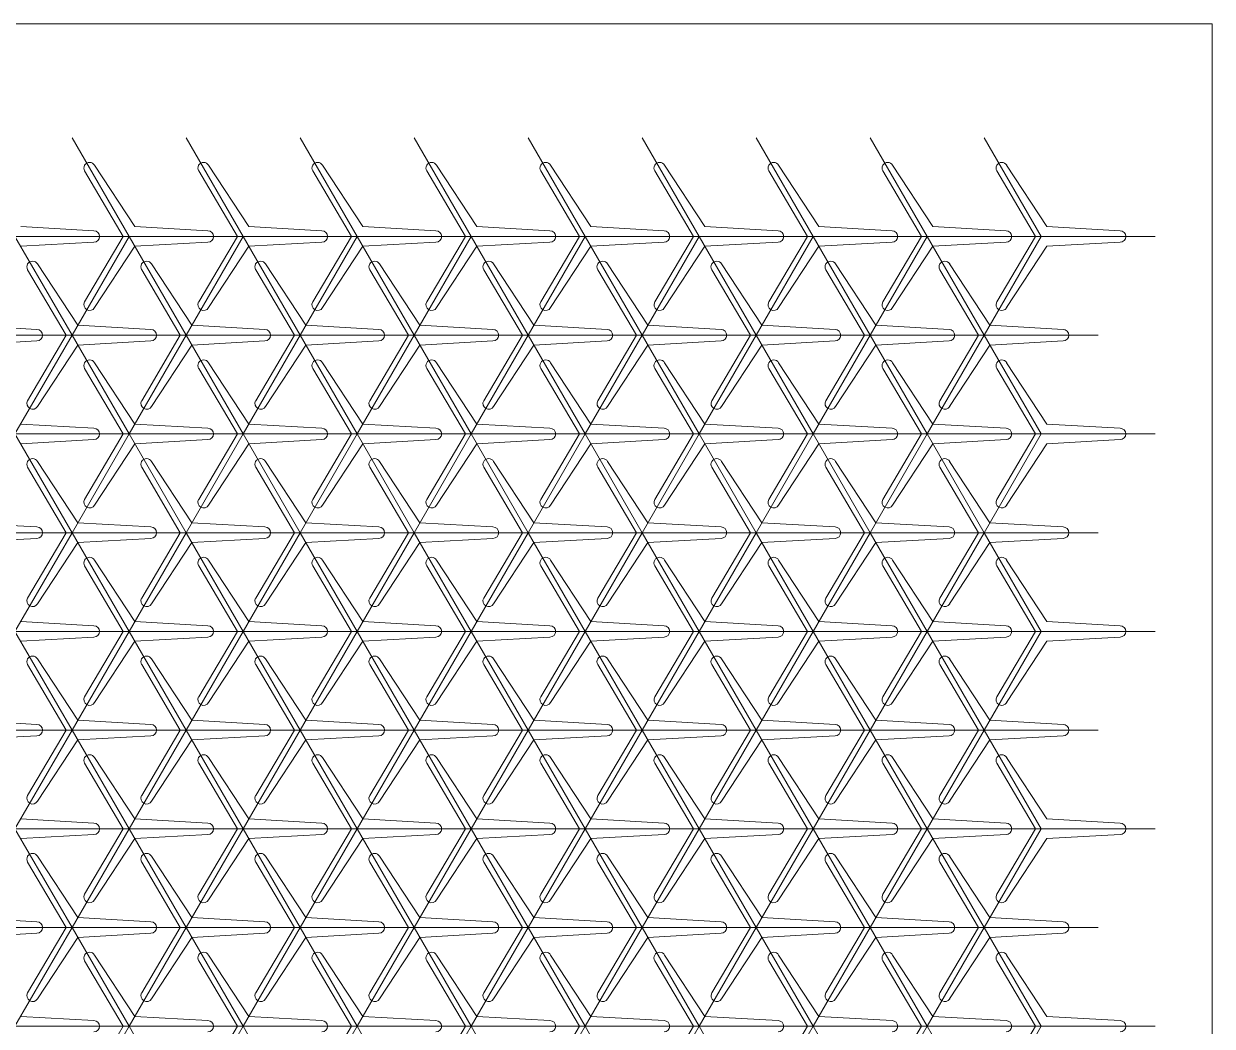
# Model space of a CAD drawing. Header units: metres. Extents: x 0 to 205, y 0 to 185.
# Drawn here: x 100.8 to 205, y 96.6 to 184.5 of the extents above; entities that cross this region are included whole.
import ezdxf

# ---------------------------------------------------------------- set-up
doc = ezdxf.new("R2010")
doc.units = ezdxf.units.M
doc.layers.add('TOP', color=1, linetype='Continuous', lineweight=0)

msp = doc.modelspace()

# ---------------------------------------------------------------- linework, layer by layer
at = {"layer": 'TOP'}
for p, q in [((0, 184.54), (205, 184.54)), ((205, 184.54), (205, 0)), ((110, 165.88), (105, 174.54)), ((120, 165.88), (115, 174.54)), ((130, 165.88), (125, 174.54)), ((140, 165.88), (135, 174.54)), ((150, 165.88), (145, 174.54)), ((160, 165.88), (155, 174.54)), ((170, 165.88), (165, 174.54)), ((180, 165.88), (175, 174.54)), ((190, 165.88), (185, 174.54)), ((110.5, 166.75), (106.97, 172.13)), ((120.5, 166.75), (116.97, 172.13)), ((130.5, 166.75), (126.97, 172.13)), ((140.5, 166.75), (136.97, 172.13)), ((150.5, 166.75), (146.97, 172.13)), ((160.5, 166.75), (156.97, 172.13)), ((170.5, 166.75), (166.97, 172.13)), ((180.5, 166.75), (176.97, 172.13)), ((190.5, 166.75), (186.97, 172.13)), ((106.11, 171.63), (109.5, 165.88)), ((116.11, 171.63), (119.5, 165.88)), ((126.11, 171.63), (129.5, 165.88)), ((136.11, 171.63), (139.5, 165.88)), ((146.11, 171.63), (149.5, 165.88)), ((156.11, 171.63), (159.5, 165.88)), ((166.11, 171.63), (169.5, 165.88)), ((176.11, 171.63), (179.5, 165.88)), ((186.11, 171.63), (189.5, 165.88)), ((105, 157.22), (100, 165.88)), ((100, 165.88), (110, 165.88)), ((106.92, 166.38), (100.5, 166.75)), ((110, 165.88), (105, 157.22)), ((109.5, 165.88), (106.11, 160.14)), ((115, 157.22), (110, 165.88)), ((110, 165.88), (120, 165.88)), ((116.92, 166.38), (110.5, 166.75)), ((120, 165.88), (115, 157.22)), ((119.5, 165.88), (116.11, 160.14)), ((125, 157.22), (120, 165.88)), ((120, 165.88), (130, 165.88)), ((126.92, 166.38), (120.5, 166.75)), ((130, 165.88), (125, 157.22)), ((129.5, 165.88), (126.11, 160.14)), ((135, 157.22), (130, 165.88)), ((130, 165.88), (140, 165.88)), ((136.92, 166.38), (130.5, 166.75)), ((140, 165.88), (135, 157.22)), ((139.5, 165.88), (136.11, 160.14)), ((145, 157.22), (140, 165.88)), ((140, 165.88), (150, 165.88)), ((146.92, 166.38), (140.5, 166.75)), ((150, 165.88), (145, 157.22)), ((149.5, 165.88), (146.11, 160.14)), ((155, 157.22), (150, 165.88)), ((150, 165.88), (160, 165.88)), ((156.92, 166.38), (150.5, 166.75)), ((160, 165.88), (155, 157.22)), ((159.5, 165.88), (156.11, 160.14)), ((165, 157.22), (160, 165.88)), ((160, 165.88), (170, 165.88)), ((166.92, 166.38), (160.5, 166.75)), ((170, 165.88), (165, 157.22)), ((169.5, 165.88), (166.11, 160.14)), ((175, 157.22), (170, 165.88)), ((170, 165.88), (180, 165.88)), ((176.92, 166.38), (170.5, 166.75)), ((180, 165.88), (175, 157.22)), ((179.5, 165.88), (176.11, 160.14)), ((185, 157.22), (180, 165.88)), ((180, 165.88), (190, 165.88)), ((186.92, 166.38), (180.5, 166.75)), ((190, 165.88), (185, 157.22)), ((189.5, 165.88), (186.11, 160.14)), ((190, 165.88), (200, 165.88)), ((196.92, 166.38), (190.5, 166.75)), ((100.5, 165.02), (106.92, 165.38)), ((106.97, 159.64), (110.5, 165.02)), ((110.5, 165.02), (116.92, 165.38)), ((116.97, 159.64), (120.5, 165.02)), ((120.5, 165.02), (126.92, 165.38)), ((126.97, 159.64), (130.5, 165.02)), ((130.5, 165.02), (136.92, 165.38)), ((136.97, 159.64), (140.5, 165.02)), ((140.5, 165.02), (146.92, 165.38)), ((146.97, 159.64), (150.5, 165.02)), ((150.5, 165.02), (156.92, 165.38)), ((156.97, 159.64), (160.5, 165.02)), ((160.5, 165.02), (166.92, 165.38)), ((166.97, 159.64), (170.5, 165.02)), ((170.5, 165.02), (176.92, 165.38)), ((176.97, 159.64), (180.5, 165.02)), ((180.5, 165.02), (186.92, 165.38)), ((186.97, 159.64), (190.5, 165.02)), ((190.5, 165.02), (196.92, 165.38)), ((101.11, 162.97), (104.5, 157.22)), ((105.5, 158.09), (101.97, 163.47)), ((111.11, 162.97), (114.5, 157.22)), ((115.5, 158.09), (111.97, 163.47)), ((121.11, 162.97), (124.5, 157.22)), ((125.5, 158.09), (121.97, 163.47)), ((131.11, 162.97), (134.5, 157.22)), ((135.5, 158.09), (131.97, 163.47)), ((141.11, 162.97), (144.5, 157.22)), ((145.5, 158.09), (141.97, 163.47)), ((151.11, 162.97), (154.5, 157.22)), ((155.5, 158.09), (151.97, 163.47)), ((161.11, 162.97), (164.5, 157.22)), ((165.5, 158.09), (161.97, 163.47)), ((171.11, 162.97), (174.5, 157.22)), ((175.5, 158.09), (171.97, 163.47)), ((181.11, 162.97), (184.5, 157.22)), ((185.5, 158.09), (181.97, 163.47)), ((101.92, 157.72), (95.5, 158.09)), ((111.92, 157.72), (105.5, 158.09)), ((121.92, 157.72), (115.5, 158.09)), ((131.92, 157.72), (125.5, 158.09)), ((141.92, 157.72), (135.5, 158.09)), ((151.92, 157.72), (145.5, 158.09)), ((161.92, 157.72), (155.5, 158.09)), ((171.92, 157.72), (165.5, 158.09)), ((181.92, 157.72), (175.5, 158.09)), ((191.92, 157.72), (185.5, 158.09)), ((95, 157.22), (105, 157.22)), ((95.5, 156.36), (101.92, 156.72)), ((105, 157.22), (100, 148.56)), ((104.5, 157.22), (101.11, 151.48)), ((101.97, 150.98), (105.5, 156.36)), ((110, 148.56), (105, 157.22)), ((105, 157.22), (115, 157.22)), ((105.5, 156.36), (111.92, 156.72)), ((115, 157.22), (110, 148.56)), ((114.5, 157.22), (111.11, 151.48)), ((111.97, 150.98), (115.5, 156.36)), ((120, 148.56), (115, 157.22)), ((115, 157.22), (125, 157.22)), ((115.5, 156.36), (121.92, 156.72)), ((125, 157.22), (120, 148.56)), ((124.5, 157.22), (121.11, 151.48)), ((121.97, 150.98), (125.5, 156.36)), ((130, 148.56), (125, 157.22)), ((125, 157.22), (135, 157.22)), ((125.5, 156.36), (131.92, 156.72)), ((135, 157.22), (130, 148.56)), ((134.5, 157.22), (131.11, 151.48)), ((131.97, 150.98), (135.5, 156.36)), ((140, 148.56), (135, 157.22)), ((135, 157.22), (145, 157.22)), ((135.5, 156.36), (141.92, 156.72)), ((145, 157.22), (140, 148.56)), ((144.5, 157.22), (141.11, 151.48)), ((141.97, 150.98), (145.5, 156.36)), ((150, 148.56), (145, 157.22)), ((145, 157.22), (155, 157.22)), ((145.5, 156.36), (151.92, 156.72)), ((155, 157.22), (150, 148.56)), ((154.5, 157.22), (151.11, 151.48)), ((151.97, 150.98), (155.5, 156.36)), ((160, 148.56), (155, 157.22)), ((155, 157.22), (165, 157.22)), ((155.5, 156.36), (161.92, 156.72)), ((165, 157.22), (160, 148.56)), ((164.5, 157.22), (161.11, 151.48)), ((161.97, 150.98), (165.5, 156.36)), ((170, 148.56), (165, 157.22)), ((165, 157.22), (175, 157.22)), ((165.5, 156.36), (171.92, 156.72)), ((175, 157.22), (170, 148.56)), ((174.5, 157.22), (171.11, 151.48)), ((171.97, 150.98), (175.5, 156.36)), ((180, 148.56), (175, 157.22)), ((175, 157.22), (185, 157.22)), ((175.5, 156.36), (181.92, 156.72)), ((185, 157.22), (180, 148.56)), ((184.5, 157.22), (181.11, 151.48)), ((181.97, 150.98), (185.5, 156.36)), ((190, 148.56), (185, 157.22)), ((185, 157.22), (195, 157.22)), ((185.5, 156.36), (191.92, 156.72)), ((106.11, 154.31), (109.5, 148.56)), ((110.5, 149.43), (106.97, 154.81)), ((116.11, 154.31), (119.5, 148.56)), ((120.5, 149.43), (116.97, 154.81)), ((126.11, 154.31), (129.5, 148.56)), ((130.5, 149.43), (126.97, 154.81)), ((136.11, 154.31), (139.5, 148.56)), ((140.5, 149.43), (136.97, 154.81)), ((146.11, 154.31), (149.5, 148.56)), ((150.5, 149.43), (146.97, 154.81)), ((156.11, 154.31), (159.5, 148.56)), ((160.5, 149.43), (156.97, 154.81)), ((166.11, 154.31), (169.5, 148.56)), ((170.5, 149.43), (166.97, 154.81)), ((176.11, 154.31), (179.5, 148.56)), ((180.5, 149.43), (176.97, 154.81)), ((186.11, 154.31), (189.5, 148.56)), ((190.5, 149.43), (186.97, 154.81)), ((106.92, 149.06), (100.5, 149.43)), ((116.92, 149.06), (110.5, 149.43)), ((126.92, 149.06), (120.5, 149.43)), ((136.92, 149.06), (130.5, 149.43)), ((146.92, 149.06), (140.5, 149.43)), ((156.92, 149.06), (150.5, 149.43)), ((166.92, 149.06), (160.5, 149.43)), ((176.92, 149.06), (170.5, 149.43)), ((186.92, 149.06), (180.5, 149.43)), ((196.92, 149.06), (190.5, 149.43)), ((105, 139.9), (100, 148.56)), ((100, 148.56), (110, 148.56)), ((100.5, 147.7), (106.92, 148.06)), ((110, 148.56), (105, 139.9)), ((109.5, 148.56), (106.11, 142.82)), ((115, 139.9), (110, 148.56)), ((110, 148.56), (120, 148.56)), ((110.5, 147.7), (116.92, 148.06)), ((120, 148.56), (115, 139.9)), ((119.5, 148.56), (116.11, 142.82)), ((125, 139.9), (120, 148.56)), ((120, 148.56), (130, 148.56)), ((120.5, 147.7), (126.92, 148.06)), ((130, 148.56), (125, 139.9)), ((129.5, 148.56), (126.11, 142.82)), ((135, 139.9), (130, 148.56)), ((130, 148.56), (140, 148.56)), ((130.5, 147.7), (136.92, 148.06)), ((140, 148.56), (135, 139.9)), ((139.5, 148.56), (136.11, 142.82)), ((145, 139.9), (140, 148.56)), ((140, 148.56), (150, 148.56)), ((140.5, 147.7), (146.92, 148.06)), ((150, 148.56), (145, 139.9)), ((149.5, 148.56), (146.11, 142.82)), ((155, 139.9), (150, 148.56)), ((150, 148.56), (160, 148.56)), ((150.5, 147.7), (156.92, 148.06)), ((160, 148.56), (155, 139.9)), ((159.5, 148.56), (156.11, 142.82)), ((165, 139.9), (160, 148.56)), ((160, 148.56), (170, 148.56)), ((160.5, 147.7), (166.92, 148.06)), ((170, 148.56), (165, 139.9)), ((169.5, 148.56), (166.11, 142.82)), ((175, 139.9), (170, 148.56)), ((170, 148.56), (180, 148.56)), ((170.5, 147.7), (176.92, 148.06)), ((180, 148.56), (175, 139.9)), ((179.5, 148.56), (176.11, 142.82)), ((185, 139.9), (180, 148.56)), ((180, 148.56), (190, 148.56)), ((180.5, 147.7), (186.92, 148.06)), ((190, 148.56), (185, 139.9)), ((189.5, 148.56), (186.11, 142.82)), ((190, 148.56), (200, 148.56)), ((190.5, 147.7), (196.92, 148.06)), ((106.97, 142.32), (110.5, 147.7)), ((116.97, 142.32), (120.5, 147.7)), ((126.97, 142.32), (130.5, 147.7)), ((136.97, 142.32), (140.5, 147.7)), ((146.97, 142.32), (150.5, 147.7)), ((156.97, 142.32), (160.5, 147.7)), ((166.97, 142.32), (170.5, 147.7)), ((176.97, 142.32), (180.5, 147.7)), ((186.97, 142.32), (190.5, 147.7)), ((105.5, 140.77), (101.97, 146.15)), ((115.5, 140.77), (111.97, 146.15)), ((125.5, 140.77), (121.97, 146.15)), ((135.5, 140.77), (131.97, 146.15)), ((145.5, 140.77), (141.97, 146.15)), ((155.5, 140.77), (151.97, 146.15)), ((165.5, 140.77), (161.97, 146.15)), ((175.5, 140.77), (171.97, 146.15)), ((185.5, 140.77), (181.97, 146.15)), ((101.11, 145.65), (104.5, 139.9)), ((111.11, 145.65), (114.5, 139.9)), ((121.11, 145.65), (124.5, 139.9)), ((131.11, 145.65), (134.5, 139.9)), ((141.11, 145.65), (144.5, 139.9)), ((151.11, 145.65), (154.5, 139.9)), ((161.11, 145.65), (164.5, 139.9)), ((171.11, 145.65), (174.5, 139.9)), ((181.11, 145.65), (184.5, 139.9)), ((101.92, 140.4), (95.5, 140.77)), ((111.92, 140.4), (105.5, 140.77)), ((121.92, 140.4), (115.5, 140.77)), ((131.92, 140.4), (125.5, 140.77)), ((141.92, 140.4), (135.5, 140.77)), ((151.92, 140.4), (145.5, 140.77)), ((161.92, 140.4), (155.5, 140.77)), ((171.92, 140.4), (165.5, 140.77)), ((181.92, 140.4), (175.5, 140.77)), ((191.92, 140.4), (185.5, 140.77)), ((95, 139.9), (105, 139.9)), ((105, 139.9), (100, 131.24)), ((104.5, 139.9), (101.11, 134.16)), ((110, 131.24), (105, 139.9)), ((105, 139.9), (115, 139.9)), ((115, 139.9), (110, 131.24)), ((114.5, 139.9), (111.11, 134.16)), ((120, 131.24), (115, 139.9)), ((115, 139.9), (125, 139.9)), ((125, 139.9), (120, 131.24)), ((124.5, 139.9), (121.11, 134.16)), ((130, 131.24), (125, 139.9)), ((125, 139.9), (135, 139.9)), ((135, 139.9), (130, 131.24)), ((134.5, 139.9), (131.11, 134.16)), ((140, 131.24), (135, 139.9)), ((135, 139.9), (145, 139.9)), ((145, 139.9), (140, 131.24)), ((144.5, 139.9), (141.11, 134.16)), ((150, 131.24), (145, 139.9)), ((145, 139.9), (155, 139.9)), ((155, 139.9), (150, 131.24)), ((154.5, 139.9), (151.11, 134.16)), ((160, 131.24), (155, 139.9)), ((155, 139.9), (165, 139.9)), ((165, 139.9), (160, 131.24)), ((164.5, 139.9), (161.11, 134.16)), ((170, 131.24), (165, 139.9)), ((165, 139.9), (175, 139.9)), ((175, 139.9), (170, 131.24)), ((174.5, 139.9), (171.11, 134.16)), ((180, 131.24), (175, 139.9)), ((175, 139.9), (185, 139.9)), ((185, 139.9), (180, 131.24)), ((184.5, 139.9), (181.11, 134.16)), ((190, 131.24), (185, 139.9)), ((185, 139.9), (195, 139.9)), ((95.5, 139.04), (101.92, 139.4)), ((101.97, 133.66), (105.5, 139.04)), ((105.5, 139.04), (111.92, 139.4)), ((111.97, 133.66), (115.5, 139.04)), ((115.5, 139.04), (121.92, 139.4)), ((121.97, 133.66), (125.5, 139.04)), ((125.5, 139.04), (131.92, 139.4)), ((131.97, 133.66), (135.5, 139.04)), ((135.5, 139.04), (141.92, 139.4)), ((141.97, 133.66), (145.5, 139.04)), ((145.5, 139.04), (151.92, 139.4)), ((151.97, 133.66), (155.5, 139.04)), ((155.5, 139.04), (161.92, 139.4)), ((161.97, 133.66), (165.5, 139.04)), ((165.5, 139.04), (171.92, 139.4)), ((171.97, 133.66), (175.5, 139.04)), ((175.5, 139.04), (181.92, 139.4)), ((181.97, 133.66), (185.5, 139.04)), ((185.5, 139.04), (191.92, 139.4)), ((106.11, 136.99), (109.5, 131.24)), ((110.5, 132.11), (106.97, 137.49)), ((116.11, 136.99), (119.5, 131.24)), ((120.5, 132.11), (116.97, 137.49)), ((126.11, 136.99), (129.5, 131.24)), ((130.5, 132.11), (126.97, 137.49)), ((136.11, 136.99), (139.5, 131.24)), ((140.5, 132.11), (136.97, 137.49)), ((146.11, 136.99), (149.5, 131.24)), ((150.5, 132.11), (146.97, 137.49)), ((156.11, 136.99), (159.5, 131.24)), ((160.5, 132.11), (156.97, 137.49)), ((166.11, 136.99), (169.5, 131.24)), ((170.5, 132.11), (166.97, 137.49)), ((176.11, 136.99), (179.5, 131.24)), ((180.5, 132.11), (176.97, 137.49)), ((186.11, 136.99), (189.5, 131.24)), ((190.5, 132.11), (186.97, 137.49)), ((106.92, 131.74), (100.5, 132.11)), ((116.92, 131.74), (110.5, 132.11)), ((126.92, 131.74), (120.5, 132.11)), ((136.92, 131.74), (130.5, 132.11)), ((146.92, 131.74), (140.5, 132.11)), ((156.92, 131.74), (150.5, 132.11)), ((166.92, 131.74), (160.5, 132.11)), ((176.92, 131.74), (170.5, 132.11)), ((186.92, 131.74), (180.5, 132.11)), ((196.92, 131.74), (190.5, 132.11)), ((105, 122.58), (100, 131.24)), ((100, 131.24), (110, 131.24)), ((100.5, 130.38), (106.92, 130.74)), ((110, 131.24), (105, 122.58)), ((109.5, 131.24), (106.11, 125.5)), ((106.97, 125), (110.5, 130.38)), ((115, 122.58), (110, 131.24)), ((110, 131.24), (120, 131.24)), ((110.5, 130.38), (116.92, 130.74)), ((120, 131.24), (115, 122.58)), ((119.5, 131.24), (116.11, 125.5)), ((116.97, 125), (120.5, 130.38)), ((125, 122.58), (120, 131.24)), ((120, 131.24), (130, 131.24)), ((120.5, 130.38), (126.92, 130.74)), ((130, 131.24), (125, 122.58)), ((129.5, 131.24), (126.11, 125.5)), ((126.97, 125), (130.5, 130.38)), ((135, 122.58), (130, 131.24)), ((130, 131.24), (140, 131.24)), ((130.5, 130.38), (136.92, 130.74)), ((140, 131.24), (135, 122.58)), ((139.5, 131.24), (136.11, 125.5)), ((136.97, 125), (140.5, 130.38)), ((145, 122.58), (140, 131.24)), ((140, 131.24), (150, 131.24)), ((140.5, 130.38), (146.92, 130.74)), ((150, 131.24), (145, 122.58)), ((149.5, 131.24), (146.11, 125.5)), ((146.97, 125), (150.5, 130.38)), ((155, 122.58), (150, 131.24)), ((150, 131.24), (160, 131.24)), ((150.5, 130.38), (156.92, 130.74)), ((160, 131.24), (155, 122.58)), ((159.5, 131.24), (156.11, 125.5)), ((156.97, 125), (160.5, 130.38)), ((165, 122.58), (160, 131.24)), ((160, 131.24), (170, 131.24)), ((160.5, 130.38), (166.92, 130.74)), ((170, 131.24), (165, 122.58)), ((169.5, 131.24), (166.11, 125.5)), ((166.97, 125), (170.5, 130.38)), ((175, 122.58), (170, 131.24)), ((170, 131.24), (180, 131.24)), ((170.5, 130.38), (176.92, 130.74)), ((180, 131.24), (175, 122.58)), ((179.5, 131.24), (176.11, 125.5)), ((176.97, 125), (180.5, 130.38)), ((185, 122.58), (180, 131.24)), ((180, 131.24), (190, 131.24)), ((180.5, 130.38), (186.92, 130.74)), ((190, 131.24), (185, 122.58)), ((189.5, 131.24), (186.11, 125.5)), ((186.97, 125), (190.5, 130.38)), ((190, 131.24), (200, 131.24)), ((190.5, 130.38), (196.92, 130.74)), ((101.11, 128.33), (104.5, 122.58)), ((105.5, 123.45), (101.97, 128.83)), ((111.11, 128.33), (114.5, 122.58)), ((115.5, 123.45), (111.97, 128.83)), ((121.11, 128.33), (124.5, 122.58)), ((125.5, 123.45), (121.97, 128.83)), ((131.11, 128.33), (134.5, 122.58)), ((135.5, 123.45), (131.97, 128.83)), ((141.11, 128.33), (144.5, 122.58)), ((145.5, 123.45), (141.97, 128.83)), ((151.11, 128.33), (154.5, 122.58)), ((155.5, 123.45), (151.97, 128.83)), ((161.11, 128.33), (164.5, 122.58)), ((165.5, 123.45), (161.97, 128.83)), ((171.11, 128.33), (174.5, 122.58)), ((175.5, 123.45), (171.97, 128.83)), ((181.11, 128.33), (184.5, 122.58)), ((185.5, 123.45), (181.97, 128.83)), ((101.92, 123.08), (95.5, 123.45)), ((111.92, 123.08), (105.5, 123.45)), ((121.92, 123.08), (115.5, 123.45)), ((131.92, 123.08), (125.5, 123.45)), ((141.92, 123.08), (135.5, 123.45)), ((151.92, 123.08), (145.5, 123.45)), ((161.92, 123.08), (155.5, 123.45)), ((171.92, 123.08), (165.5, 123.45)), ((181.92, 123.08), (175.5, 123.45)), ((191.92, 123.08), (185.5, 123.45)), ((95, 122.58), (105, 122.58)), ((95.5, 121.72), (101.92, 122.08)), ((105, 122.58), (100, 113.92)), ((104.5, 122.58), (101.11, 116.84)), ((110, 113.92), (105, 122.58)), ((105, 122.58), (115, 122.58)), ((105.5, 121.72), (111.92, 122.08)), ((115, 122.58), (110, 113.92)), ((114.5, 122.58), (111.11, 116.84)), ((120, 113.92), (115, 122.58)), ((115, 122.58), (125, 122.58)), ((115.5, 121.72), (121.92, 122.08)), ((125, 122.58), (120, 113.92)), ((124.5, 122.58), (121.11, 116.84)), ((130, 113.92), (125, 122.58)), ((125, 122.58), (135, 122.58)), ((125.5, 121.72), (131.92, 122.08)), ((135, 122.58), (130, 113.92)), ((134.5, 122.58), (131.11, 116.84)), ((140, 113.92), (135, 122.58)), ((135, 122.58), (145, 122.58)), ((135.5, 121.72), (141.92, 122.08)), ((145, 122.58), (140, 113.92)), ((144.5, 122.58), (141.11, 116.84)), ((150, 113.92), (145, 122.58)), ((145, 122.58), (155, 122.58)), ((145.5, 121.72), (151.92, 122.08)), ((155, 122.58), (150, 113.92)), ((154.5, 122.58), (151.11, 116.84)), ((160, 113.92), (155, 122.58)), ((155, 122.58), (165, 122.58)), ((155.5, 121.72), (161.92, 122.08)), ((165, 122.58), (160, 113.92)), ((164.5, 122.58), (161.11, 116.84)), ((170, 113.92), (165, 122.58)), ((165, 122.58), (175, 122.58)), ((165.5, 121.72), (171.92, 122.08)), ((175, 122.58), (170, 113.92)), ((174.5, 122.58), (171.11, 116.84)), ((180, 113.92), (175, 122.58)), ((175, 122.58), (185, 122.58)), ((175.5, 121.72), (181.92, 122.08)), ((185, 122.58), (180, 113.92)), ((184.5, 122.58), (181.11, 116.84)), ((190, 113.92), (185, 122.58)), ((185, 122.58), (195, 122.58)), ((185.5, 121.72), (191.92, 122.08)), ((101.97, 116.34), (105.5, 121.72)), ((111.97, 116.34), (115.5, 121.72)), ((121.97, 116.34), (125.5, 121.72)), ((131.97, 116.34), (135.5, 121.72)), ((141.97, 116.34), (145.5, 121.72)), ((151.97, 116.34), (155.5, 121.72)), ((161.97, 116.34), (165.5, 121.72)), ((171.97, 116.34), (175.5, 121.72)), ((181.97, 116.34), (185.5, 121.72)), ((110.5, 114.79), (106.97, 120.17)), ((120.5, 114.79), (116.97, 120.17)), ((130.5, 114.79), (126.97, 120.17)), ((140.5, 114.79), (136.97, 120.17)), ((150.5, 114.79), (146.97, 120.17)), ((160.5, 114.79), (156.97, 120.17)), ((170.5, 114.79), (166.97, 120.17)), ((180.5, 114.79), (176.97, 120.17)), ((190.5, 114.79), (186.97, 120.17)), ((106.11, 119.67), (109.5, 113.92)), ((116.11, 119.67), (119.5, 113.92)), ((126.11, 119.67), (129.5, 113.92)), ((136.11, 119.67), (139.5, 113.92)), ((146.11, 119.67), (149.5, 113.92)), ((156.11, 119.67), (159.5, 113.92)), ((166.11, 119.67), (169.5, 113.92)), ((176.11, 119.67), (179.5, 113.92)), ((186.11, 119.67), (189.5, 113.92)), ((106.92, 114.42), (100.5, 114.79)), ((116.92, 114.42), (110.5, 114.79)), ((126.92, 114.42), (120.5, 114.79)), ((136.92, 114.42), (130.5, 114.79)), ((146.92, 114.42), (140.5, 114.79)), ((156.92, 114.42), (150.5, 114.79)), ((166.92, 114.42), (160.5, 114.79)), ((176.92, 114.42), (170.5, 114.79)), ((186.92, 114.42), (180.5, 114.79)), ((196.92, 114.42), (190.5, 114.79)), ((105, 105.26), (100, 113.92)), ((100, 113.92), (110, 113.92)), ((110, 113.92), (105, 105.26)), ((109.5, 113.92), (106.11, 108.18)), ((115, 105.26), (110, 113.92)), ((110, 113.92), (120, 113.92)), ((120, 113.92), (115, 105.26)), ((119.5, 113.92), (116.11, 108.18)), ((125, 105.26), (120, 113.92)), ((120, 113.92), (130, 113.92)), ((130, 113.92), (125, 105.26)), ((129.5, 113.92), (126.11, 108.18)), ((135, 105.26), (130, 113.92)), ((130, 113.92), (140, 113.92)), ((140, 113.92), (135, 105.26)), ((139.5, 113.92), (136.11, 108.18)), ((145, 105.26), (140, 113.92)), ((140, 113.92), (150, 113.92)), ((150, 113.92), (145, 105.26)), ((149.5, 113.92), (146.11, 108.18)), ((155, 105.26), (150, 113.92)), ((150, 113.92), (160, 113.92)), ((160, 113.92), (155, 105.26)), ((159.5, 113.92), (156.11, 108.18)), ((165, 105.26), (160, 113.92)), ((160, 113.92), (170, 113.92)), ((170, 113.92), (165, 105.26)), ((169.5, 113.92), (166.11, 108.18)), ((175, 105.26), (170, 113.92)), ((170, 113.92), (180, 113.92)), ((180, 113.92), (175, 105.26)), ((179.5, 113.92), (176.11, 108.18)), ((185, 105.26), (180, 113.92)), ((180, 113.92), (190, 113.92)), ((190, 113.92), (185, 105.26)), ((189.5, 113.92), (186.11, 108.18)), ((190, 113.92), (200, 113.92)), ((100.5, 113.06), (106.92, 113.42)), ((106.97, 107.68), (110.5, 113.06)), ((110.5, 113.06), (116.92, 113.42)), ((116.97, 107.68), (120.5, 113.06)), ((120.5, 113.06), (126.92, 113.42)), ((126.97, 107.68), (130.5, 113.06)), ((130.5, 113.06), (136.92, 113.42)), ((136.97, 107.68), (140.5, 113.06)), ((140.5, 113.06), (146.92, 113.42)), ((146.97, 107.68), (150.5, 113.06)), ((150.5, 113.06), (156.92, 113.42)), ((156.97, 107.68), (160.5, 113.06)), ((160.5, 113.06), (166.92, 113.42)), ((166.97, 107.68), (170.5, 113.06)), ((170.5, 113.06), (176.92, 113.42)), ((176.97, 107.68), (180.5, 113.06)), ((180.5, 113.06), (186.92, 113.42)), ((186.97, 107.68), (190.5, 113.06)), ((190.5, 113.06), (196.92, 113.42)), ((101.11, 111.01), (104.5, 105.26)), ((105.5, 106.13), (101.97, 111.51)), ((111.11, 111.01), (114.5, 105.26)), ((115.5, 106.13), (111.97, 111.51)), ((121.11, 111.01), (124.5, 105.26)), ((125.5, 106.13), (121.97, 111.51)), ((131.11, 111.01), (134.5, 105.26)), ((135.5, 106.13), (131.97, 111.51)), ((141.11, 111.01), (144.5, 105.26)), ((145.5, 106.13), (141.97, 111.51)), ((151.11, 111.01), (154.5, 105.26)), ((155.5, 106.13), (151.97, 111.51)), ((161.11, 111.01), (164.5, 105.26)), ((165.5, 106.13), (161.97, 111.51)), ((171.11, 111.01), (174.5, 105.26)), ((175.5, 106.13), (171.97, 111.51)), ((181.11, 111.01), (184.5, 105.26)), ((185.5, 106.13), (181.97, 111.51)), ((101.92, 105.76), (95.5, 106.13)), ((111.92, 105.76), (105.5, 106.13)), ((121.92, 105.76), (115.5, 106.13)), ((131.92, 105.76), (125.5, 106.13)), ((141.92, 105.76), (135.5, 106.13)), ((151.92, 105.76), (145.5, 106.13)), ((161.92, 105.76), (155.5, 106.13)), ((171.92, 105.76), (165.5, 106.13)), ((181.92, 105.76), (175.5, 106.13)), ((191.92, 105.76), (185.5, 106.13)), ((95, 105.26), (105, 105.26)), ((95.5, 104.4), (101.92, 104.76)), ((105, 105.26), (100, 96.6)), ((104.5, 105.26), (101.11, 99.52)), ((101.97, 99.02), (105.5, 104.4)), ((110, 96.6), (105, 105.26)), ((105, 105.26), (115, 105.26)), ((105.5, 104.4), (111.92, 104.76)), ((115, 105.26), (110, 96.6)), ((114.5, 105.26), (111.11, 99.52)), ((111.97, 99.02), (115.5, 104.4)), ((120, 96.6), (115, 105.26)), ((115, 105.26), (125, 105.26)), ((115.5, 104.4), (121.92, 104.76)), ((125, 105.26), (120, 96.6)), ((124.5, 105.26), (121.11, 99.52)), ((121.97, 99.02), (125.5, 104.4)), ((130, 96.6), (125, 105.26)), ((125, 105.26), (135, 105.26)), ((125.5, 104.4), (131.92, 104.76)), ((135, 105.26), (130, 96.6)), ((134.5, 105.26), (131.11, 99.52)), ((131.97, 99.02), (135.5, 104.4)), ((140, 96.6), (135, 105.26)), ((135, 105.26), (145, 105.26)), ((135.5, 104.4), (141.92, 104.76)), ((145, 105.26), (140, 96.6)), ((144.5, 105.26), (141.11, 99.52)), ((141.97, 99.02), (145.5, 104.4)), ((150, 96.6), (145, 105.26)), ((145, 105.26), (155, 105.26)), ((145.5, 104.4), (151.92, 104.76)), ((155, 105.26), (150, 96.6)), ((154.5, 105.26), (151.11, 99.52)), ((151.97, 99.02), (155.5, 104.4)), ((160, 96.6), (155, 105.26)), ((155, 105.26), (165, 105.26)), ((155.5, 104.4), (161.92, 104.76)), ((165, 105.26), (160, 96.6)), ((164.5, 105.26), (161.11, 99.52)), ((161.97, 99.02), (165.5, 104.4)), ((170, 96.6), (165, 105.26)), ((165, 105.26), (175, 105.26)), ((165.5, 104.4), (171.92, 104.76)), ((175, 105.26), (170, 96.6)), ((174.5, 105.26), (171.11, 99.52)), ((171.97, 99.02), (175.5, 104.4)), ((180, 96.6), (175, 105.26)), ((175, 105.26), (185, 105.26)), ((175.5, 104.4), (181.92, 104.76)), ((185, 105.26), (180, 96.6)), ((184.5, 105.26), (181.11, 99.52)), ((181.97, 99.02), (185.5, 104.4)), ((190, 96.6), (185, 105.26)), ((185, 105.26), (195, 105.26)), ((185.5, 104.4), (191.92, 104.76)), ((106.11, 102.35), (109.5, 96.6)), ((110.5, 97.47), (106.97, 102.85)), ((116.11, 102.35), (119.5, 96.6)), ((120.5, 97.47), (116.97, 102.85)), ((126.11, 102.35), (129.5, 96.6)), ((130.5, 97.47), (126.97, 102.85)), ((136.11, 102.35), (139.5, 96.6)), ((140.5, 97.47), (136.97, 102.85)), ((146.11, 102.35), (149.5, 96.6)), ((150.5, 97.47), (146.97, 102.85)), ((156.11, 102.35), (159.5, 96.6)), ((160.5, 97.47), (156.97, 102.85)), ((166.11, 102.35), (169.5, 96.6)), ((170.5, 97.47), (166.97, 102.85)), ((176.11, 102.35), (179.5, 96.6)), ((180.5, 97.47), (176.97, 102.85)), ((186.11, 102.35), (189.5, 96.6)), ((190.5, 97.47), (186.97, 102.85)), ((106.92, 97.1), (100.5, 97.47)), ((116.92, 97.1), (110.5, 97.47)), ((126.92, 97.1), (120.5, 97.47)), ((136.92, 97.1), (130.5, 97.47)), ((146.92, 97.1), (140.5, 97.47)), ((156.92, 97.1), (150.5, 97.47)), ((166.92, 97.1), (160.5, 97.47)), ((176.92, 97.1), (170.5, 97.47)), ((186.92, 97.1), (180.5, 97.47)), ((196.92, 97.1), (190.5, 97.47)), ((100, 96.6), (110, 96.6)), ((110, 96.6), (105, 87.94)), ((109.5, 96.6), (106.11, 90.86)), ((115, 87.94), (110, 96.6)), ((110, 96.6), (120, 96.6)), ((120, 96.6), (115, 87.94)), ((119.5, 96.6), (116.11, 90.86)), ((125, 87.94), (120, 96.6)), ((120, 96.6), (130, 96.6)), ((130, 96.6), (125, 87.94)), ((129.5, 96.6), (126.11, 90.86)), ((135, 87.94), (130, 96.6)), ((130, 96.6), (140, 96.6)), ((140, 96.6), (135, 87.94)), ((139.5, 96.6), (136.11, 90.86)), ((145, 87.94), (140, 96.6)), ((140, 96.6), (150, 96.6)), ((150, 96.6), (145, 87.94)), ((149.5, 96.6), (146.11, 90.86)), ((155, 87.94), (150, 96.6)), ((150, 96.6), (160, 96.6)), ((160, 96.6), (155, 87.94)), ((159.5, 96.6), (156.11, 90.86)), ((165, 87.94), (160, 96.6)), ((160, 96.6), (170, 96.6)), ((170, 96.6), (165, 87.94)), ((169.5, 96.6), (166.11, 90.86)), ((175, 87.94), (170, 96.6)), ((170, 96.6), (180, 96.6)), ((180, 96.6), (175, 87.94)), ((179.5, 96.6), (176.11, 90.86)), ((185, 87.94), (180, 96.6)), ((180, 96.6), (190, 96.6)), ((190, 96.6), (185, 87.94)), ((189.5, 96.6), (186.11, 90.86)), ((190, 96.6), (200, 96.6))]:
    msp.add_line(p, q, dxfattribs=at)
for centre, start, end in [((106.54, 171.88), 30, 210), ((116.54, 171.88), 30, 210), ((126.54, 171.88), 30, 210), ((136.54, 171.88), 30, 210), ((146.54, 171.88), 30, 210), ((156.54, 171.88), 30, 210), ((166.54, 171.88), 30, 210), ((176.54, 171.88), 30, 210), ((186.54, 171.88), 30, 210), ((106.92, 165.88), -90, 90), ((116.92, 165.88), -90, 90), ((126.92, 165.88), -90, 90), ((136.92, 165.88), -90, 90), ((146.92, 165.88), -90, 90), ((156.92, 165.88), -90, 90), ((166.92, 165.88), -90, 90), ((176.92, 165.88), -90, 90), ((186.92, 165.88), -90, 90), ((196.92, 165.88), -90, 90), ((101.54, 163.22), 30, 210), ((111.54, 163.22), 30, 210), ((121.54, 163.22), 30, 210), ((131.54, 163.22), 30, 210), ((141.54, 163.22), 30, 210), ((151.54, 163.22), 30, 210), ((161.54, 163.22), 30, 210), ((171.54, 163.22), 30, 210), ((181.54, 163.22), 30, 210), ((106.54, 159.89), 150, 330), ((116.54, 159.89), 150, 330), ((126.54, 159.89), 150, 330), ((136.54, 159.89), 150, 330), ((146.54, 159.89), 150, 330), ((156.54, 159.89), 150, 330), ((166.54, 159.89), 150, 330), ((176.54, 159.89), 150, 330), ((186.54, 159.89), 150, 330), ((101.92, 157.22), -90, 90), ((111.92, 157.22), -90, 90), ((121.92, 157.22), -90, 90), ((131.92, 157.22), -90, 90), ((141.92, 157.22), -90, 90), ((151.92, 157.22), -90, 90), ((161.92, 157.22), -90, 90), ((171.92, 157.22), -90, 90), ((181.92, 157.22), -90, 90), ((191.92, 157.22), -90, 90), ((106.54, 154.56), 30, 210), ((116.54, 154.56), 30, 210), ((126.54, 154.56), 30, 210), ((136.54, 154.56), 30, 210), ((146.54, 154.56), 30, 210), ((156.54, 154.56), 30, 210), ((166.54, 154.56), 30, 210), ((176.54, 154.56), 30, 210), ((186.54, 154.56), 30, 210), ((101.54, 151.23), 150, 330), ((111.54, 151.23), 150, 330), ((121.54, 151.23), 150, 330), ((131.54, 151.23), 150, 330), ((141.54, 151.23), 150, 330), ((151.54, 151.23), 150, 330), ((161.54, 151.23), 150, 330), ((171.54, 151.23), 150, 330), ((181.54, 151.23), 150, 330), ((106.92, 148.56), -90, 90), ((116.92, 148.56), -90, 90), ((126.92, 148.56), -90, 90), ((136.92, 148.56), -90, 90), ((146.92, 148.56), -90, 90), ((156.92, 148.56), -90, 90), ((166.92, 148.56), -90, 90), ((176.92, 148.56), -90, 90), ((186.92, 148.56), -90, 90), ((196.92, 148.56), -90, 90), ((101.54, 145.9), 30, 210), ((111.54, 145.9), 30, 210), ((121.54, 145.9), 30, 210), ((131.54, 145.9), 30, 210), ((141.54, 145.9), 30, 210), ((151.54, 145.9), 30, 210), ((161.54, 145.9), 30, 210), ((171.54, 145.9), 30, 210), ((181.54, 145.9), 30, 210), ((106.54, 142.57), 150, 330), ((116.54, 142.57), 150, 330), ((126.54, 142.57), 150, 330), ((136.54, 142.57), 150, 330), ((146.54, 142.57), 150, 330), ((156.54, 142.57), 150, 330), ((166.54, 142.57), 150, 330), ((176.54, 142.57), 150, 330), ((186.54, 142.57), 150, 330), ((101.92, 139.9), -90, 90), ((111.92, 139.9), -90, 90), ((121.92, 139.9), -90, 90), ((131.92, 139.9), -90, 90), ((141.92, 139.9), -90, 90), ((151.92, 139.9), -90, 90), ((161.92, 139.9), -90, 90), ((171.92, 139.9), -90, 90), ((181.92, 139.9), -90, 90), ((191.92, 139.9), -90, 90), ((106.54, 137.24), 30, 210), ((116.54, 137.24), 30, 210), ((126.54, 137.24), 30, 210), ((136.54, 137.24), 30, 210), ((146.54, 137.24), 30, 210), ((156.54, 137.24), 30, 210), ((166.54, 137.24), 30, 210), ((176.54, 137.24), 30, 210), ((186.54, 137.24), 30, 210), ((101.54, 133.91), 150, 330), ((111.54, 133.91), 150, 330), ((121.54, 133.91), 150, 330), ((131.54, 133.91), 150, 330), ((141.54, 133.91), 150, 330), ((151.54, 133.91), 150, 330), ((161.54, 133.91), 150, 330), ((171.54, 133.91), 150, 330), ((181.54, 133.91), 150, 330), ((106.92, 131.24), -90, 90), ((116.92, 131.24), -90, 90), ((126.92, 131.24), -90, 90), ((136.92, 131.24), -90, 90), ((146.92, 131.24), -90, 90), ((156.92, 131.24), -90, 90), ((166.92, 131.24), -90, 90), ((176.92, 131.24), -90, 90), ((186.92, 131.24), -90, 90), ((196.92, 131.24), -90, 90), ((101.54, 128.58), 30, 210), ((111.54, 128.58), 30, 210), ((121.54, 128.58), 30, 210), ((131.54, 128.58), 30, 210), ((141.54, 128.58), 30, 210), ((151.54, 128.58), 30, 210), ((161.54, 128.58), 30, 210), ((171.54, 128.58), 30, 210), ((181.54, 128.58), 30, 210), ((106.54, 125.25), 150, 330), ((116.54, 125.25), 150, 330), ((126.54, 125.25), 150, 330), ((136.54, 125.25), 150, 330), ((146.54, 125.25), 150, 330), ((156.54, 125.25), 150, 330), ((166.54, 125.25), 150, 330), ((176.54, 125.25), 150, 330), ((186.54, 125.25), 150, 330), ((101.92, 122.58), -90, 90), ((111.92, 122.58), -90, 90), ((121.92, 122.58), -90, 90), ((131.92, 122.58), -90, 90), ((141.92, 122.58), -90, 90), ((151.92, 122.58), -90, 90), ((161.92, 122.58), -90, 90), ((171.92, 122.58), -90, 90), ((181.92, 122.58), -90, 90), ((191.92, 122.58), -90, 90), ((106.54, 119.92), 30, 210), ((116.54, 119.92), 30, 210), ((126.54, 119.92), 30, 210), ((136.54, 119.92), 30, 210), ((146.54, 119.92), 30, 210), ((156.54, 119.92), 30, 210), ((166.54, 119.92), 30, 210), ((176.54, 119.92), 30, 210), ((186.54, 119.92), 30, 210), ((101.54, 116.59), 150, 330), ((111.54, 116.59), 150, 330), ((121.54, 116.59), 150, 330), ((131.54, 116.59), 150, 330), ((141.54, 116.59), 150, 330), ((151.54, 116.59), 150, 330), ((161.54, 116.59), 150, 330), ((171.54, 116.59), 150, 330), ((181.54, 116.59), 150, 330), ((106.92, 113.92), -90, 90), ((116.92, 113.92), -90, 90), ((126.92, 113.92), -90, 90), ((136.92, 113.92), -90, 90), ((146.92, 113.92), -90, 90), ((156.92, 113.92), -90, 90), ((166.92, 113.92), -90, 90), ((176.92, 113.92), -90, 90), ((186.92, 113.92), -90, 90), ((196.92, 113.92), -90, 90), ((101.54, 111.26), 30, 210), ((111.54, 111.26), 30, 210), ((121.54, 111.26), 30, 210), ((131.54, 111.26), 30, 210), ((141.54, 111.26), 30, 210), ((151.54, 111.26), 30, 210), ((161.54, 111.26), 30, 210), ((171.54, 111.26), 30, 210), ((181.54, 111.26), 30, 210), ((106.54, 107.93), 150, 330), ((116.54, 107.93), 150, 330), ((126.54, 107.93), 150, 330), ((136.54, 107.93), 150, 330), ((146.54, 107.93), 150, 330), ((156.54, 107.93), 150, 330), ((166.54, 107.93), 150, 330), ((176.54, 107.93), 150, 330), ((186.54, 107.93), 150, 330), ((101.92, 105.26), -90, 90), ((111.92, 105.26), -90, 90), ((121.92, 105.26), -90, 90), ((131.92, 105.26), -90, 90), ((141.92, 105.26), -90, 90), ((151.92, 105.26), -90, 90), ((161.92, 105.26), -90, 90), ((171.92, 105.26), -90, 90), ((181.92, 105.26), -90, 90), ((191.92, 105.26), -90, 90), ((106.54, 102.6), 30, 210), ((116.54, 102.6), 30, 210), ((126.54, 102.6), 30, 210), ((136.54, 102.6), 30, 210), ((146.54, 102.6), 30, 210), ((156.54, 102.6), 30, 210), ((166.54, 102.6), 30, 210), ((176.54, 102.6), 30, 210), ((186.54, 102.6), 30, 210), ((101.54, 99.27), 150, 330), ((111.54, 99.27), 150, 330), ((121.54, 99.27), 150, 330), ((131.54, 99.27), 150, 330), ((141.54, 99.27), 150, 330), ((151.54, 99.27), 150, 330), ((161.54, 99.27), 150, 330), ((171.54, 99.27), 150, 330), ((181.54, 99.27), 150, 330), ((106.92, 96.6), -90, 90), ((116.92, 96.6), -90, 90), ((126.92, 96.6), -90, 90), ((136.92, 96.6), -90, 90), ((146.92, 96.6), -90, 90), ((156.92, 96.6), -90, 90), ((166.92, 96.6), -90, 90), ((176.92, 96.6), -90, 90), ((186.92, 96.6), -90, 90), ((196.92, 96.6), -90, 90)]:
    msp.add_arc(centre, 0.5, start, end, dxfattribs=at)

doc.saveas('drawing.dxf')
